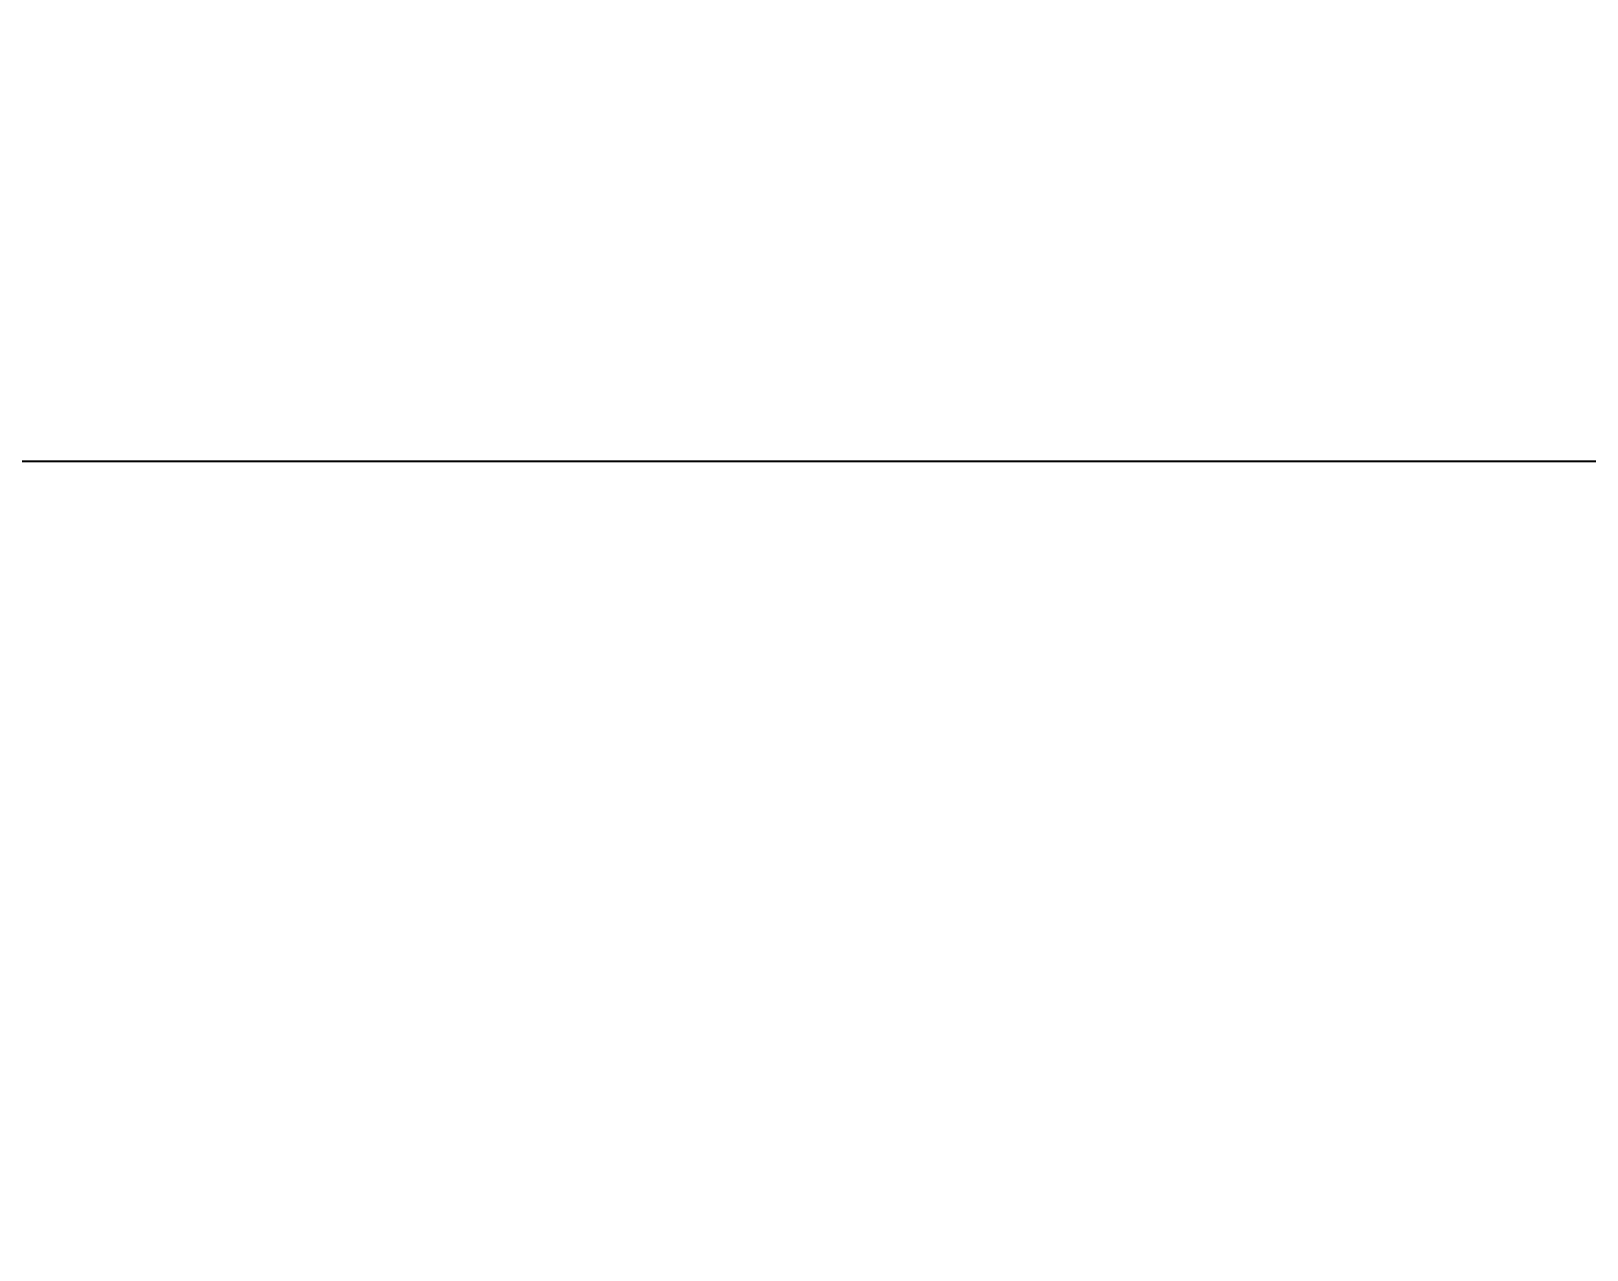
# Model space of a CAD drawing. Header units: millimetres. Extents: x 414.09 to 422.66, y 94.3 to 99.62.
# Drawn here: x 416.9856 to 417.1892, y 99.0897 to 99.2492 of the extents above; entities that cross this region are included whole.
import ezdxf

# ---------------------------------------------------------------- set-up
doc = ezdxf.new("R2010")
doc.units = ezdxf.units.MM
doc.header["$LTSCALE"] = 0.5
doc.header["$PDMODE"] = 98
doc.layers.add('DIM', color=3, linetype='Continuous')
doc.styles.add('SIMPLEX', font='simplex.shx')
doc.dimstyles.new('Standard3', dxfattribs={"dimtxt": 0.07, "dimasz": 0.08, "dimexe": 0.027, "dimexo": 0.027, "dimgap": 0.027, "dimtad": 1, "dimdec": 3, "dimlfac": 2, "dimrnd": 0.0005, "dimzin": 1, "dimtxsty": 'SIMPLEX', "dimcen": 0.1905, "dimclrd": 256, "dimclre": 256, "dimclrt": 256, "dimazin": 3, "dimtp": 0.03, "dimtm": 0.05, "dimtfac": 0.8, "dimtdec": 3, "dimtmove": 0, "dimatfit": 3, "dimfxl": 0.05, "dimlwd": -1, "dimlwe": -1})

# ---------------------------------------------------------------- blocks, each defined once
blk = doc.blocks.new('*D223')
at = {"layer": 'Defpoints', "color": 0, "ltscale": 0.1, "transparency": 16777216}
for p in [(417.23055, 99.57795), (416.07805, 98.41237), (417.23055, 98.41237)]:
    blk.add_point(p, dxfattribs=at)
at = {"layer": 'DIM', "ltscale": 0.1, "transparency": 16777216}
for p, q in [((416.07805, 98.43937), (416.07805, 99.60495)), ((417.23055, 98.43937), (417.23055, 99.60495)), ((416.15805, 99.57795), (416.29397, 99.57795)), ((417.15055, 99.57795), (417.01464, 99.57795))]:
    blk.add_line(p, q, dxfattribs=at)
for points in [[(416.15805, 99.59128), (416.15805, 99.56462), (416.07805, 99.57795)], [(417.15055, 99.59128), (417.15055, 99.56462), (417.23055, 99.57795)]]:
    blk.add_solid(points, dxfattribs=at)
at = {"layer": 'DIM', "ltscale": 0.1, "transparency": 16777216, "insert": (416.6543, 99.57795), "char_height": 0.07, "attachment_point": 5, "style": 'SIMPLEX'}
blk.add_mtext('\\A1;2.305%%P0.025', dxfattribs=at)
blk = doc.blocks.new('*D225')
at = {"layer": 'Defpoints', "color": 0, "ltscale": 0.1, "transparency": 16777216}
for p in [(416.73055, 99.44056), (416.57805, 99.00364), (416.73055, 99.00364)]:
    blk.add_point(p, dxfattribs=at)
at = {"layer": 'DIM', "ltscale": 0.1, "transparency": 16777216}
for p, q in [((416.57805, 99.03064), (416.57805, 99.46756)), ((416.73055, 99.03064), (416.73055, 99.46756)), ((416.49805, 99.44056), (416.41805, 99.44056)), ((416.57805, 99.44056), (416.73055, 99.44056)), ((416.81055, 99.44056), (416.89055, 99.44056))]:
    blk.add_line(p, q, dxfattribs=at)
for points in [[(416.49805, 99.4539), (416.49805, 99.42723), (416.57805, 99.44056)], [(416.81055, 99.4539), (416.81055, 99.42723), (416.73055, 99.44056)]]:
    blk.add_solid(points, dxfattribs=at)
at = {"layer": 'DIM', "ltscale": 0.1, "transparency": 16777216, "insert": (417.05755, 99.44056), "char_height": 0.07, "attachment_point": 5, "style": 'SIMPLEX'}
blk.add_mtext('\\A1;0.305', dxfattribs=at)
blk = doc.blocks.new('*D226')
at = {"layer": 'Defpoints', "color": 0, "ltscale": 0.1, "transparency": 16777216}
for p in [(416.6993, 99.33206), (416.6093, 99.03489), (416.6993, 99.03489)]:
    blk.add_point(p, dxfattribs=at)
at = {"layer": 'DIM', "ltscale": 0.1, "transparency": 16777216}
for p, q in [((416.6093, 99.06189), (416.6093, 99.35906)), ((416.6993, 99.06189), (416.6993, 99.35906)), ((416.5293, 99.33206), (416.4493, 99.33206)), ((416.6093, 99.33206), (416.6993, 99.33206)), ((416.7793, 99.33206), (417.34395, 99.33206))]:
    blk.add_line(p, q, dxfattribs=at)
for points in [[(416.5293, 99.3454), (416.5293, 99.31873), (416.6093, 99.33206)], [(416.7793, 99.3454), (416.7793, 99.31873), (416.6993, 99.33206)]]:
    blk.add_solid(points, dxfattribs=at)
at = {"layer": 'DIM', "ltscale": 0.1, "transparency": 16777216, "insert": (417.64262, 99.33206), "char_height": 0.07, "attachment_point": 5, "style": 'SIMPLEX'}
blk.add_mtext('\\A1;0.180{\\H0.7x;\\S+0.030^ -0.050;}', dxfattribs=at)
blk = doc.blocks.new('*D234')
at = {"layer": 'Defpoints', "color": 0, "ltscale": 0.1, "transparency": 16777216}
for p in [(416.6793, 99.19296), (416.6293, 99.05489), (416.6793, 99.05489)]:
    blk.add_point(p, dxfattribs=at)
at = {"layer": 'DIM', "ltscale": 0.1, "transparency": 16777216}
for p, q in [((416.6293, 99.08189), (416.6293, 99.21996)), ((416.6793, 99.08189), (416.6793, 99.21996)), ((416.5493, 99.19296), (416.4693, 99.19296)), ((416.6293, 99.19296), (416.6793, 99.19296)), ((416.7593, 99.19296), (417.33398, 99.19296))]:
    blk.add_line(p, q, dxfattribs=at)
for points in [[(416.5493, 99.20629), (416.5493, 99.17963), (416.6293, 99.19296)], [(416.7593, 99.20629), (416.7593, 99.17963), (416.6793, 99.19296)]]:
    blk.add_solid(points, dxfattribs=at)
at = {"layer": 'DIM', "ltscale": 0.1, "transparency": 16777216, "insert": (417.68765, 99.19296), "char_height": 0.07, "attachment_point": 5, "style": 'SIMPLEX'}
blk.add_mtext('\\A1;0.100%%P0.030', dxfattribs=at)

msp = doc.modelspace()

# ---------------------------------------------------------------- dimensions: what is measured, and where the dimension line sits
at = {"layer": 'DIM', "ltscale": 0.1}
for base, p1, p2, text, picture, middle in [((417.23055, 99.57795), (416.07805, 98.41237), (417.23055, 98.41237), '<>%%P0.025', '*D223', (416.6543, 99.57795)), ((416.6993, 99.33206), (416.6093, 99.03489), (416.6993, 99.03489), '<>{\\H0.7x;\\S+0.030^ -0.050;}', '*D226', (417.64262, 99.33206)), ((416.6793, 99.19296), (416.6293, 99.05489), (416.6793, 99.05489), '<>%%P0.030', '*D234', (417.68765, 99.19296))]:
    dim = msp.add_linear_dim(base=base, p1=p1, p2=p2, text=text, dimstyle='Standard3', dxfattribs=at)
    dim.commit()
    dim.dimension.update_dxf_attribs({"geometry": picture, "text_midpoint": middle, "dimtype": 160})
dim = msp.add_linear_dim(base=(416.73055, 99.44056), p1=(416.57805, 99.00364), p2=(416.73055, 99.00364), dimstyle='Standard3', dxfattribs=at)
dim.commit()
dim.dimension.update_dxf_attribs({"geometry": '*D225', "text_midpoint": (417.05755, 99.44056)})

doc.saveas('drawing.dxf')
